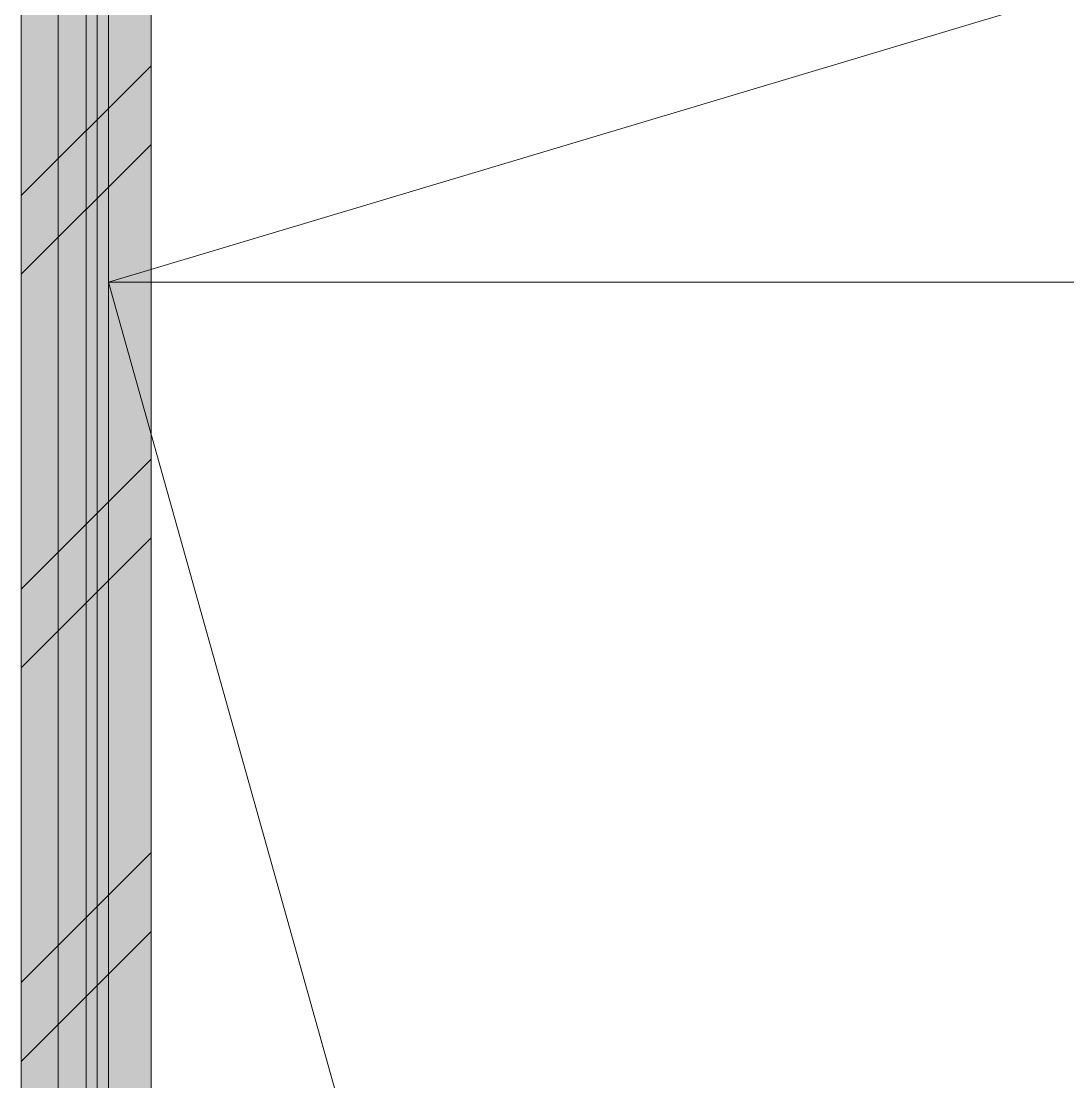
# Model space of a CAD drawing. Header units: millimetres. Extents: x -546 to 1681, y -650 to 1730.
# Drawn here: x 548.1 to 553.74, y 446.85 to 452.56 of the extents above; entities that cross this region are included whole.
import ezdxf

# ---------------------------------------------------------------- set-up
doc = ezdxf.new("R2010")
doc.units = ezdxf.units.MM

msp = doc.modelspace()

# ---------------------------------------------------------------- hatches: boundary and pattern name
at = {"true_color": 0xaaaaff}
h = msp.add_hatch(color=161, dxfattribs=at)
h.dxf.hatch_style = 2
h.paths.add_polyline_path([(548.8018, 442.4614), (548.1018, 442.4614), (548.1018, 460.9665), (548.8018, 460.9665)])

# ---------------------------------------------------------------- linework, layer by layer
at = {"color": 7, "lineweight": 0}
for points in [[(548.1018, 421.0624), (548.1018, 461.6665)], [(548.1018, 461.6665), (548.1018, 441.7614)], [(548.3018, 421.0624), (548.3018, 461.6665)], [(548.3018, 461.2915), (548.3018, 441.9814)], [(548.4518, 441.9814), (548.4518, 461.2915)], [(548.5118, 441.9814), (548.5118, 461.2915)], [(548.5718, 441.9814), (548.5718, 461.2915)], [(548.8018, 442.4614), (548.8018, 460.9665)], [(563.1569, 455.5245), (548.5718, 451.1565)], [(548.1018, 451.6225), (548.8018, 452.3225)], [(548.1018, 451.1985), (548.8018, 451.8985)], [(548.5718, 451.1565), (557.9219, 451.1565)], [(548.1018, 449.5015), (548.8018, 450.2015)], [(548.1018, 449.0775), (548.8018, 449.7775)], [(548.1018, 447.3805), (548.8018, 448.0805)], [(548.1018, 446.9555), (548.8018, 447.6555)]]:
    msp.add_lwpolyline(points, dxfattribs=at)
at = {"color": 251, "lineweight": 0, "true_color": 0x646464}
msp.add_lwpolyline([(550.8548, 443.0194), (548.5718, 451.1565)], dxfattribs=at)

doc.saveas('drawing.dxf')
